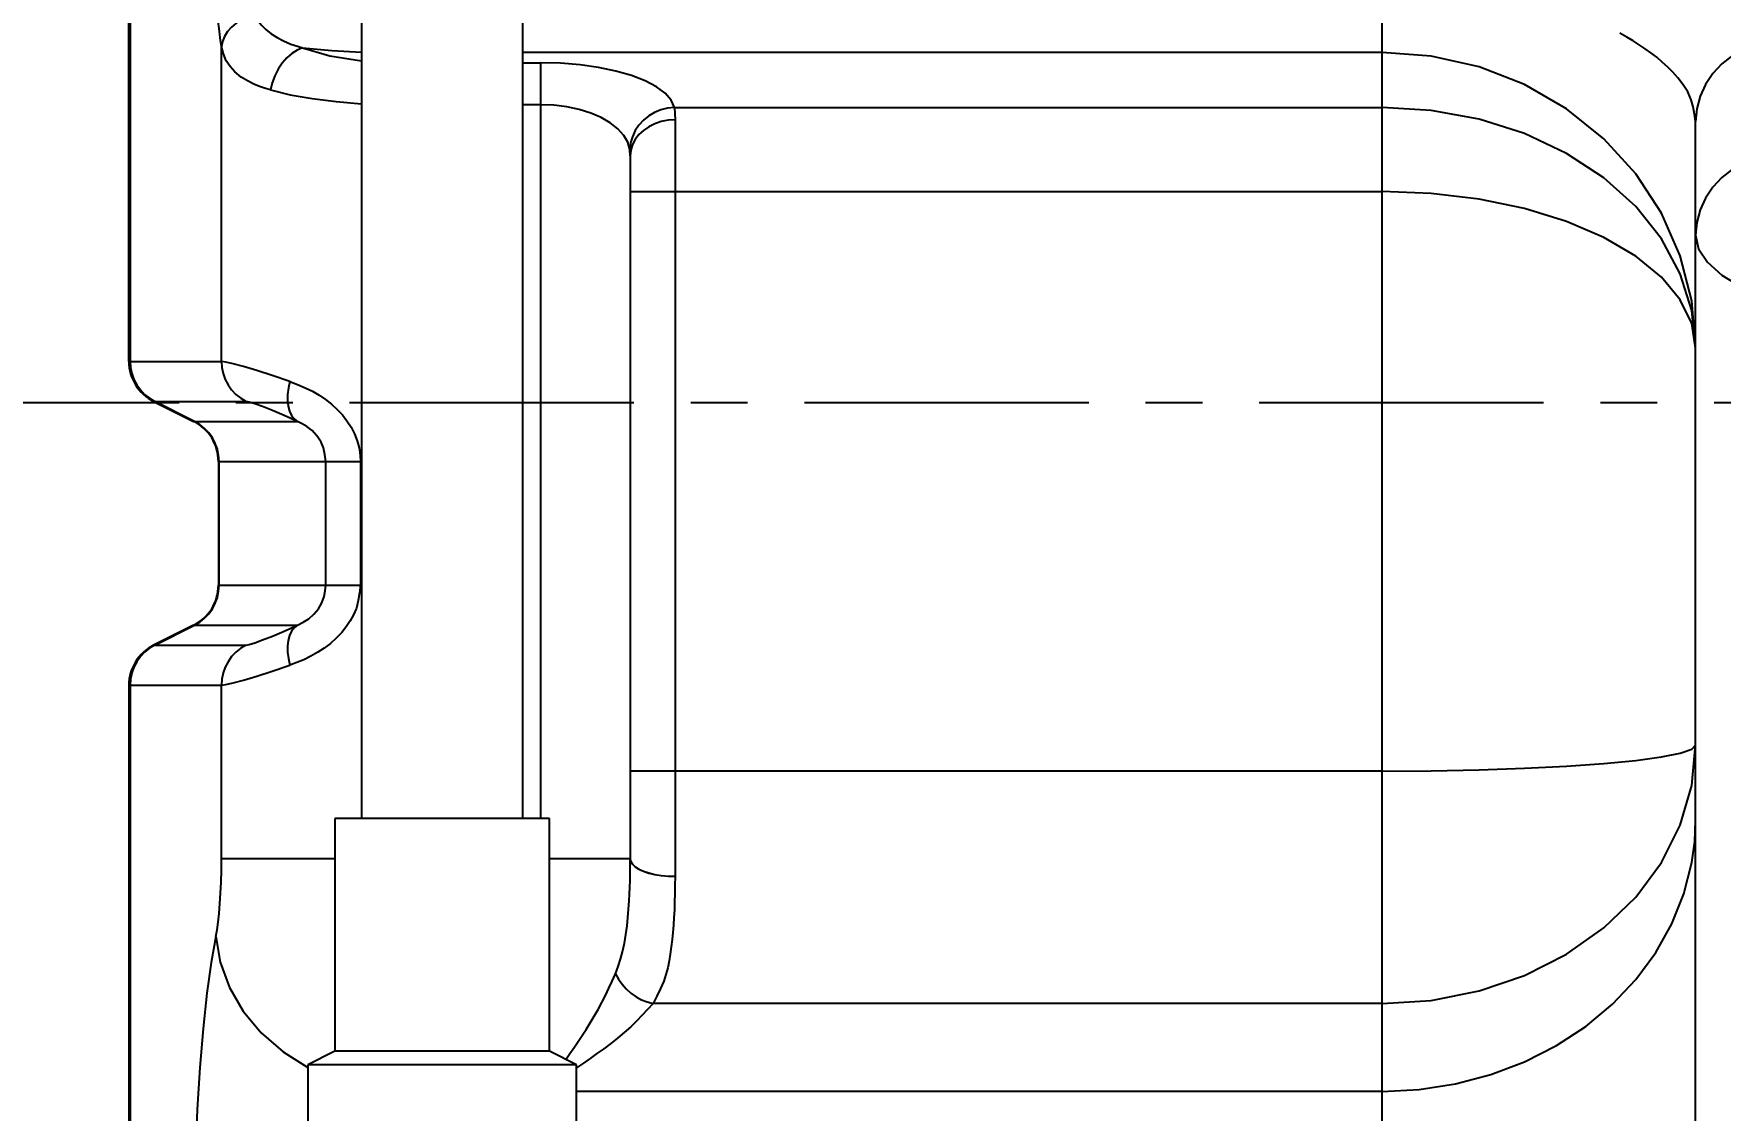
# Model space of a CAD drawing. Extents: x -9877 to -4419, y 2249 to 6216.
# Drawn here: x -6661 to -6472.6, y 2668.5 to 2788.8 of the extents above; entities that cross this region are included whole.
import ezdxf
from ezdxf.enums import TextEntityAlignment as Align

# ---------------------------------------------------------------- set-up
doc = ezdxf.new("R2010")
doc.units = 0
doc.linetypes.add('CENTER', pattern=[50.8, 31.75, -6.35, 6.35, -6.35])
doc.layers.get('0').update_dxf_attribs({"linetype": 'CONTINUOUS'})
doc.layers.get('DEFPOINTS').update_dxf_attribs({"linetype": 'CONTINUOUS'})
doc.layers.add('LY_1', color=7, linetype='CONTINUOUS')
doc.styles.add('MX_DIMTXSTY_2', font='txt.shx', dxfattribs={"width": 1.05, "bigfont": 'extfont.shx'})
doc.dimstyles.new('MXDIMSTYLE', dxfattribs={"dimscale": 50, "dimtxt": 4, "dimasz": 2.5, "dimexe": 1.8, "dimexo": 1, "dimgap": 1, "dimtad": 1, "dimblk1": 'OPEN30', "dimblk2": 'OPEN30', "dimsah": 1, "dimcen": 2.5, "dimazin": 3, "dimtfac": 1, "dimtmove": 0, "dimatfit": 3})

# ---------------------------------------------------------------- blocks, each defined once
blk = doc.blocks.new('_OPEN30')
at = {"color": 0, "linetype": 'BYBLOCK'}
for p, q in [((-1, 0.267949), (0, 0)), ((0, 0), (-1, -0.267949)), ((0, 0), (-1, 0))]:
    blk.add_line(p, q, dxfattribs=at)
blk = doc.blocks.new('*D3')
at = {"color": 110, "linetype": 'CONTINUOUS'}
for p, q in [((-6564.824032, 3219.136545), (-7024.3305, 3219.136545)), ((-6982.640377, 2569.136545), (-6982.640377, 3219.136545)), ((-6700.324032, 2569.136545), (-7024.3305, 2569.136545))]:
    blk.add_line(p, q, dxfattribs=at)
at = {"layer": 'DEFPOINTS', "color": 0, "linetype": 'CONTINUOUS'}
for p in [(-6982.640377, 3219.136545), (-6514.824032, 3219.136545), (-6650.324032, 2569.136545)]:
    blk.add_point(p, dxfattribs=at)
at = {"color": 110, "linetype": 'CONTINUOUS', "xscale": 83.100003, "yscale": 83.100003, "zscale": 83.100003}
for p, rotation in [((-6982.640377, 3219.136545), 90), ((-6982.640377, 2569.136545), 270)]:
    blk.add_blockref('_OPEN30', p, dxfattribs=dict(at, rotation=rotation))
at = {"color": 110, "linetype": 'CONTINUOUS', "style": 'MX_DIMTXSTY_2', "width": 1.008403}
blk.add_text('650', height=100, rotation=90, dxfattribs=at).set_placement((-7082.640377, 2760.943267), align=Align.MIDDLE_LEFT)

msp = doc.modelspace()

# ---------------------------------------------------------------- linework, layer by layer
at = {"layer": 'LY_1', "color": 110, "linetype": 'CONTINUOUS'}
for p, q in [((-6624.324021, 3125.136545), (-6624.324021, 2701.136545)), ((-6606.324021, 2701.136545), (-6606.324021, 3125.136545)), ((-6650.324021, 2752.226715), (-6650.324021, 2866.046375)), ((-6650.174944, 2799.136545), (-6650.174944, 2752.226715)), ((-6510.324021, 2644.136545), (-6510.324021, 2797.655145)), ((-6639.983825, 2752.226715), (-6639.983825, 2787.40339)), ((-6510.324021, 2786.741694), (-6606.324021, 2786.741694)), ((-6606.324021, 2785.602357), (-6604.324021, 2785.602357)), ((-6604.324021, 2701.136545), (-6604.324021, 2785.602357)), ((-6604.324021, 2780.903894), (-6606.324021, 2780.903894)), ((-6589.379585, 2780.612288), (-6589.324021, 2779.215362)), ((-6589.379585, 2780.612288), (-6510.324021, 2780.612288)), ((-6589.324021, 2779.215362), (-6589.324021, 2694.699502)), ((-6475.324021, 2619.136545), (-6475.324021, 2779.03447)), ((-6594.324021, 2775.215362), (-6594.361063, 2775.913825)), ((-6594.324021, 2775.215362), (-6594.324021, 2696.659094)), ((-6594.324021, 2771.215362), (-6510.324021, 2771.215362)), ((-6650.324021, 2752.226715), (-6639.983825, 2752.226715)), ((-6647.560089, 2747.754579), (-6637.240495, 2747.754579)), ((-6647.560089, 2747.754579), (-6643.087953, 2745.518511)), ((-6642.992812, 2745.518511), (-6647.431614, 2747.754579)), ((-6643.087953, 2745.518511), (-6631.499549, 2745.518511)), ((-6640.324021, 2741.046375), (-6624.451886, 2741.046375)), ((-6640.324021, 2741.046375), (-6640.324021, 2727.226715)), ((-6640.249482, 2727.226715), (-6640.249482, 2741.046375)), ((-6628.334871, 2727.226715), (-6628.334871, 2741.046375)), ((-6624.451886, 2741.046375), (-6624.451886, 2727.226715)), ((-6640.324021, 2727.226715), (-6624.451886, 2727.226715)), ((-6643.087953, 2722.754579), (-6647.560089, 2720.518511)), ((-6647.431614, 2720.518511), (-6642.992812, 2722.754579)), ((-6643.087953, 2722.754579), (-6631.499549, 2722.754579)), ((-6647.560089, 2720.518511), (-6637.240495, 2720.518511)), ((-6650.324021, 2716.046375), (-6639.983825, 2716.046375)), ((-6650.324021, 2716.046375), (-6650.324021, 2619.136545)), ((-6650.174944, 2716.046375), (-6650.174944, 2619.136545)), ((-6639.983825, 2696.642098), (-6639.983825, 2716.046375)), ((-6510.324021, 2706.457053), (-6594.324021, 2706.457053)), ((-6603.324021, 2701.136545), (-6627.324021, 2701.136545)), ((-6627.324021, 2701.136545), (-6627.324021, 2675.136545)), ((-6603.324021, 2675.136545), (-6603.324021, 2701.136545)), ((-6627.324021, 2696.642098), (-6639.983825, 2696.642098)), ((-6594.324022, 2696.642098), (-6603.324021, 2696.642098)), ((-6594.324022, 2696.642098), (-6594.324021, 2696.659094)), ((-6589.324021, 2694.699502), (-6589.324022, 2694.679107)), ((-6510.324021, 2680.476291), (-6591.773086, 2680.476291)), ((-6627.324021, 2675.136545), (-6630.324021, 2673.636545)), ((-6603.324021, 2675.136545), (-6627.324021, 2675.136545)), ((-6600.324021, 2673.636545), (-6603.324021, 2675.136545)), ((-6600.324021, 2673.636545), (-6630.324021, 2673.636545)), ((-6630.324021, 2673.636545), (-6630.324021, 2658.136545)), ((-6600.324021, 2658.136545), (-6600.324021, 2673.636545)), ((-6510.324021, 2670.661336), (-6600.324021, 2670.661336))]:
    msp.add_line(p, q, dxfattribs=at)
at = {"layer": 'LY_1', "color": 110, "linetype": 'CENTER'}
msp.add_line((-6778.062891, 2747.636545), (-6456.324021, 2747.636545), dxfattribs=at)
at = {"layer": 'LY_1', "color": 110, "linetype": 'CONTINUOUS'}
for points in [[(-6639.983825, 2787.40339), (-6640.074035, 2788.083504), (-6640.164244, 2788.763617), (-6640.250979, 2789.444158), (-6640.338321, 2790.184839), (-6640.419276, 2790.92628), (-6640.495672, 2791.668231), (-6640.592862, 2792.657465), (-6640.685395, 2793.647126), (-6640.773466, 2794.637184), (-6640.857272, 2795.627604), (-6640.937007, 2796.618356), (-6641.001711, 2797.457681), (-6641.065025, 2798.297113), (-6641.12834, 2799.136545)], [(-6636.375765, 2790.986081), (-6637.085579, 2790.743863), (-6637.747774, 2790.424594), (-6638.347077, 2790.03564), (-6638.869664, 2789.585971), (-6639.303482, 2789.085959), (-6639.638524, 2788.547139), (-6639.867062, 2787.981937), (-6639.983825, 2787.40339)], [(-6636.375765, 2790.986081), (-6635.966296, 2790.396165), (-6635.534868, 2789.824425), (-6635.014169, 2789.299768), (-6634.429608, 2788.841678), (-6633.752938, 2788.409206), (-6633.042703, 2788.03721), (-6632.216753, 2787.686525), (-6631.366772, 2787.398418), (-6630.914166, 2787.266059)], [(-6475.324021, 2779.03447), (-6475.463429, 2779.850376), (-6475.602838, 2780.666282), (-6475.807691, 2781.460341), (-6476.189409, 2782.332157), (-6476.701989, 2783.148723), (-6477.299909, 2783.91367), (-6477.854696, 2784.53572), (-6478.437248, 2785.12449), (-6479.045619, 2785.682509), (-6479.677862, 2786.212309), (-6480.311856, 2786.70153), (-6480.963768, 2787.168615), (-6481.630894, 2787.615593), (-6482.31053, 2788.044491), (-6482.99997, 2788.457339), (-6483.794249, 2788.910462)], [(-6465.324021, 2788.162652), (-6466.888365, 2788.050269), (-6468.414191, 2787.715887), (-6469.863926, 2787.16774), (-6471.201873, 2786.419325), (-6472.395088, 2785.48907), (-6473.414191, 2784.399881), (-6474.234086, 2783.178578), (-6474.834586, 2781.855233), (-6475.200904, 2780.462432), (-6475.324021, 2779.03447)], [(-6634.50792, 2782.567596), (-6635.06383, 2782.734498), (-6635.720746, 2782.958096), (-6636.363716, 2783.219726), (-6636.987193, 2783.524308), (-6637.774085, 2784.004669), (-6638.492528, 2784.585578), (-6639.026135, 2785.168676), (-6639.443371, 2785.831562), (-6639.736881, 2786.60691), (-6639.983825, 2787.40339)], [(-6630.914166, 2787.266059), (-6631.526762, 2787.010758), (-6632.122447, 2786.632806), (-6632.684779, 2786.142636), (-6633.198233, 2785.553779), (-6633.648638, 2784.88249), (-6634.023558, 2784.147299), (-6634.312646, 2783.368502), (-6634.50792, 2782.567596), (-6634.50792, 2782.567596)], [(-6630.914166, 2787.266059), (-6627.878248, 2786.386492), (-6624.324021, 2785.819797)], [(-6630.914166, 2787.266059), (-6627.656416, 2786.956938), (-6624.324021, 2786.782618)], [(-6475.324021, 2753.852452), (-6475.754929, 2758.997463), (-6477.037043, 2764.015787), (-6479.138792, 2768.783855), (-6482.008426, 2773.184263), (-6485.575283, 2777.108658), (-6489.751537, 2780.460408), (-6494.434353, 2783.156981), (-6499.508426, 2785.13198), (-6504.848814, 2786.336773), (-6510.324021, 2786.741694)], [(-6589.379585, 2780.612288), (-6589.734803, 2781.411735), (-6590.411024, 2782.183262), (-6591.393369, 2782.909893), (-6592.660225, 2783.57564), (-6594.183717, 2784.165856), (-6595.930324, 2784.667553), (-6597.861615, 2785.069693), (-6599.935098, 2785.363428), (-6602.105148, 2785.542294), (-6604.324021, 2785.602357)], [(-6634.50792, 2782.567596), (-6632.304716, 2782.031377), (-6629.836387, 2781.589518), (-6627.156699, 2781.251644), (-6624.324021, 2781.025114)], [(-6594.361063, 2775.913825), (-6594.597875, 2776.713272), (-6595.048689, 2777.484799), (-6595.703586, 2778.21143), (-6596.548157, 2778.877177), (-6597.563818, 2779.467393), (-6598.728223, 2779.96909), (-6600.01575, 2780.37123), (-6601.398072, 2780.664965), (-6602.844772, 2780.843831), (-6604.324021, 2780.903894)], [(-6589.379585, 2780.612288), (-6590.144714, 2780.535359), (-6590.891702, 2780.348847), (-6591.602834, 2780.057173), (-6592.26125, 2779.667254), (-6592.851337, 2779.188335), (-6593.359104, 2778.631773), (-6593.77251, 2778.010764), (-6594.081753, 2777.340033), (-6594.279501, 2776.635485), (-6594.361063, 2775.913825)], [(-6475.324021, 2753.710174), (-6475.754929, 2757.918592), (-6477.037043, 2762.023384), (-6479.138792, 2765.923478), (-6482.008426, 2769.52284), (-6485.575283, 2772.732841), (-6489.751537, 2775.474442), (-6494.434353, 2777.680133), (-6499.508426, 2779.295605), (-6504.848814, 2780.281079), (-6510.324021, 2780.612288)], [(-6589.324021, 2779.215362), (-6590.106193, 2779.166116), (-6590.869106, 2779.019588), (-6591.593973, 2778.779388), (-6592.262947, 2778.45143), (-6592.859554, 2778.043789), (-6593.369106, 2777.566503), (-6593.779053, 2777.031324), (-6594.079303, 2776.45143), (-6594.262462, 2775.8411), (-6594.324021, 2775.215362)], [(-6465.324021, 2775.467539), (-6466.888365, 2775.355155), (-6468.414191, 2775.020773), (-6469.863926, 2774.472626), (-6471.201873, 2773.724211), (-6472.395088, 2772.793956), (-6473.414191, 2771.704767), (-6474.234086, 2770.483464), (-6474.834586, 2769.16012), (-6475.200904, 2767.767318), (-6475.324021, 2766.339356)], [(-6475.324021, 2753.710174), (-6475.754929, 2756.448589), (-6477.037043, 2759.119574), (-6479.138792, 2761.657363), (-6482.008426, 2763.999465), (-6485.575283, 2766.088211), (-6489.751537, 2767.872169), (-6494.434353, 2769.307411), (-6499.508426, 2770.358597), (-6504.848814, 2770.999844), (-6510.324021, 2771.215362)], [(-6475.324021, 2766.339356), (-6474.996067, 2764.811885), (-6474.018351, 2763.31304), (-6472.409197, 2761.870908), (-6470.198759, 2760.512516), (-6467.428462, 2759.26332), (-6464.150222, 2758.14673), (-6460.425474, 2757.183673), (-6456.324021, 2756.392194)], [(-6650.174944, 2752.226715), (-6650.127494, 2751.536953), (-6649.986054, 2750.860382), (-6649.753327, 2750.209938), (-6649.433764, 2749.598059), (-6649.033475, 2749.036446), (-6648.560115, 2748.535838), (-6648.022736, 2748.105808), (-6647.431614, 2747.754579), (-6647.431614, 2747.754579)], [(-6632.329231, 2749.990647), (-6634.31124, 2750.648611), (-6636.04607, 2751.203336), (-6637.503477, 2751.64515), (-6638.658052, 2751.966351), (-6639.489667, 2752.161339), (-6639.983825, 2752.226715)], [(-6639.983825, 2752.226715), (-6639.936376, 2751.536953), (-6639.794935, 2750.860382), (-6639.562208, 2750.209938), (-6639.242645, 2749.598059), (-6638.842357, 2749.036446), (-6638.368997, 2748.535838), (-6637.831618, 2748.105808), (-6637.240495, 2747.754579), (-6637.240495, 2747.754579)], [(-6632.329231, 2749.990647), (-6632.499142, 2749.256789), (-6632.590435, 2748.540855), (-6632.600879, 2747.86033), (-6632.530218, 2747.231835), (-6632.380179, 2746.670719), (-6632.154427, 2746.190689), (-6631.858474, 2745.803467), (-6631.499549, 2745.518511)], [(-6632.329231, 2749.990647), (-6631.481234, 2749.638136), (-6630.633237, 2749.285626), (-6629.805428, 2748.892676), (-6629.075792, 2748.468084), (-6628.378601, 2747.989161), (-6627.691128, 2747.447689), (-6627.046182, 2746.857361), (-6626.479125, 2746.244704), (-6625.966589, 2745.585944), (-6625.510448, 2744.875786), (-6625.123532, 2744.123748), (-6624.821681, 2743.357461), (-6624.604661, 2742.563674), (-6624.486388, 2741.752804), (-6624.451886, 2741.046375)], [(-6631.499549, 2745.518511), (-6632.986056, 2746.176475), (-6634.287179, 2746.7312), (-6635.380234, 2747.173014), (-6636.246165, 2747.494215), (-6636.869877, 2747.689203), (-6637.240495, 2747.754579)], [(-6640.249482, 2741.046375), (-6640.296931, 2741.736136), (-6640.438372, 2742.412707), (-6640.671099, 2743.063151), (-6640.990662, 2743.67503), (-6641.390951, 2744.236643), (-6641.86431, 2744.737251), (-6642.40169, 2745.167281), (-6642.992812, 2745.518511), (-6642.992812, 2745.518511)], [(-6628.334871, 2741.046375), (-6628.441822, 2741.822234), (-6628.597771, 2742.585061), (-6628.854531, 2743.19329), (-6629.207882, 2743.755205), (-6629.356697, 2743.951868), (-6629.868539, 2744.507316), (-6630.464012, 2744.969525), (-6630.976009, 2745.253937), (-6631.499549, 2745.518511)], [(-6642.992812, 2722.754579), (-6642.40169, 2723.105808), (-6641.86431, 2723.535838), (-6641.390951, 2724.036446), (-6640.990662, 2724.598059), (-6640.671099, 2725.209938), (-6640.438372, 2725.860382), (-6640.296931, 2726.536953), (-6640.249482, 2727.226715)], [(-6624.451886, 2727.226715), (-6624.581174, 2726.362567), (-6624.710461, 2725.49842), (-6624.916458, 2724.656632), (-6625.220415, 2723.922898), (-6625.611863, 2723.22549), (-6626.053365, 2722.569774), (-6626.543687, 2721.952706), (-6627.153878, 2721.309168), (-6627.817258, 2720.71913), (-6628.501865, 2720.196521), (-6629.219699, 2719.720417), (-6629.986708, 2719.278318), (-6630.782264, 2718.891855), (-6631.552657, 2718.579853), (-6632.329231, 2718.282443)], [(-6631.499549, 2722.754579), (-6630.852524, 2723.098624), (-6630.22699, 2723.473566), (-6629.646708, 2723.981829), (-6629.157409, 2724.58971), (-6628.774002, 2725.241033), (-6628.516598, 2725.941673), (-6628.40959, 2726.580289), (-6628.334871, 2727.226715)], [(-6637.240495, 2720.518511), (-6636.869877, 2720.583887), (-6636.246165, 2720.778875), (-6635.380234, 2721.100075), (-6634.287179, 2721.541889), (-6632.986056, 2722.096614), (-6631.499549, 2722.754579)], [(-6631.499549, 2722.754579), (-6631.858474, 2722.469622), (-6632.154427, 2722.0824), (-6632.380179, 2721.60237), (-6632.530218, 2721.041255), (-6632.600879, 2720.412759), (-6632.590435, 2719.732234), (-6632.499142, 2719.0163), (-6632.329231, 2718.282443)], [(-6647.431614, 2720.518511), (-6648.022736, 2720.167281), (-6648.560115, 2719.737251), (-6649.033475, 2719.236643), (-6649.433764, 2718.67503), (-6649.753327, 2718.063151), (-6649.986054, 2717.412707), (-6650.127494, 2716.736136), (-6650.174944, 2716.046375)], [(-6637.240495, 2720.518511), (-6637.831618, 2720.167281), (-6638.368997, 2719.737251), (-6638.842357, 2719.236643), (-6639.242645, 2718.67503), (-6639.562208, 2718.063151), (-6639.794935, 2717.412707), (-6639.936376, 2716.736136), (-6639.983825, 2716.046375)], [(-6639.983825, 2716.046375), (-6639.489667, 2716.111751), (-6638.658052, 2716.306739), (-6637.503477, 2716.627939), (-6636.04607, 2717.069753), (-6634.31124, 2717.624478), (-6632.329231, 2718.282443)], [(-6510.324021, 2706.457053), (-6504.848814, 2706.492593), (-6499.508426, 2706.59834), (-6494.434353, 2706.77169), (-6489.751537, 2707.008373), (-6485.575283, 2707.302563), (-6482.008426, 2707.647014), (-6479.138792, 2708.033246), (-6477.037043, 2708.451749), (-6475.754929, 2708.892217), (-6475.324021, 2709.343804), (-6475.324021, 2709.343804)], [(-6510.324021, 2680.476291), (-6504.848814, 2680.831698), (-6499.508426, 2681.889167), (-6494.434353, 2683.622661), (-6489.751537, 2685.989495), (-6485.575283, 2688.931389), (-6482.008426, 2692.375905), (-6479.138792, 2696.238227), (-6477.037043, 2700.423252), (-6475.754929, 2704.82793), (-6475.324021, 2709.343804)], [(-6510.324021, 2670.661336), (-6506.210212, 2670.871437), (-6502.153433, 2671.498828), (-6498.209924, 2672.534812), (-6494.434353, 2673.965025), (-6490.879062, 2675.769642), (-6487.593339, 2677.923644), (-6484.622733, 2680.397171), (-6482.008426, 2683.155931), (-6479.78666, 2686.161681), (-6477.988237, 2689.37275), (-6476.638087, 2692.744624), (-6475.754929, 2696.230557), (-6475.431914, 2698.59406), (-6475.324021, 2700.972225)], [(-6640.597748, 2687.981844), (-6640.464206, 2688.708565), (-6640.343453, 2689.57103), (-6640.237555, 2690.554484), (-6640.148325, 2691.642098), (-6640.077289, 2692.815264), (-6640.025663, 2694.053908), (-6639.994329, 2695.336836), (-6639.983825, 2696.642098)], [(-6595.956731, 2683.786869), (-6595.685861, 2684.61145), (-6595.41499, 2685.436032), (-6595.172804, 2686.268071), (-6594.960971, 2687.217114), (-6594.803395, 2688.178706), (-6594.682087, 2689.146615), (-6594.585124, 2690.082559), (-6594.504896, 2691.019023), (-6594.441086, 2691.95645), (-6594.401228, 2692.714097), (-6594.37104, 2693.472407), (-6594.349696, 2694.231127), (-6594.336371, 2694.990004), (-6594.329131, 2695.816065), (-6594.324022, 2696.642098)], [(-6594.324022, 2696.642098), (-6594.262151, 2696.335105), (-6594.078755, 2696.035666), (-6593.778349, 2695.751152), (-6593.368324, 2695.488563), (-6592.858771, 2695.254362), (-6592.262229, 2695.054313), (-6591.593381, 2694.893337), (-6590.868685, 2694.775398), (-6590.105975, 2694.703398), (-6589.324022, 2694.679107)], [(-6594.324021, 2696.659094), (-6594.262462, 2696.352546), (-6594.079303, 2696.053547), (-6593.779053, 2695.769458), (-6593.369106, 2695.507275), (-6592.859554, 2695.273453), (-6592.262947, 2695.073751), (-6591.593973, 2694.913085), (-6590.869106, 2694.795411), (-6590.106193, 2694.723628), (-6589.324021, 2694.699502)], [(-6589.324022, 2694.679107), (-6589.331679, 2693.694134), (-6589.342547, 2692.709062), (-6589.361724, 2691.83696), (-6589.392541, 2690.965146), (-6589.436579, 2690.094219), (-6589.495415, 2689.224776), (-6589.564609, 2688.418344), (-6589.648355, 2687.613114), (-6589.747057, 2686.808489), (-6589.86112, 2686.003871), (-6589.986682, 2685.236691), (-6590.139144, 2684.475206), (-6590.331051, 2683.725647), (-6590.574949, 2682.994245), (-6590.943246, 2682.143181), (-6591.358166, 2681.309736), (-6591.773086, 2680.476291)], [(-6640.597748, 2687.981844), (-6641.131917, 2685.074962), (-6641.614928, 2681.625099), (-6642.038518, 2677.691285), (-6642.395439, 2673.340828), (-6642.679582, 2668.648165), (-6642.886088, 2663.69359), (-6643.011422, 2658.561876), (-6643.053439, 2653.340828)], [(-6640.597748, 2687.981844), (-6640.116092, 2685.082013), (-6639.0897, 2682.263736), (-6637.547438, 2679.606273), (-6635.53268, 2677.184363), (-6633.102088, 2675.066118), (-6630.324021, 2673.311111)], [(-6601.513965, 2674.217358), (-6601.059531, 2674.884927), (-6600.602674, 2675.550852), (-6600.147029, 2676.2176), (-6599.696229, 2676.887636), (-6599.253908, 2677.563428), (-6598.787418, 2678.305462), (-6598.337082, 2679.057498), (-6597.904798, 2679.819862), (-6597.492463, 2680.592878), (-6597.095961, 2681.38506), (-6596.713424, 2682.184259), (-6596.336474, 2682.986266), (-6595.956731, 2683.786869)], [(-6595.956731, 2683.786869), (-6595.635416, 2683.192372), (-6595.237777, 2682.629771), (-6594.771673, 2682.110182), (-6594.246314, 2681.643873), (-6593.672081, 2681.240059), (-6593.060323, 2680.90672), (-6592.423127, 2680.650442), (-6591.773086, 2680.476291)], [(-6591.773086, 2680.476291), (-6592.391605, 2679.821731), (-6593.006568, 2679.16345), (-6593.628644, 2678.512611), (-6594.268503, 2677.88038), (-6594.989273, 2677.22746), (-6595.73697, 2676.603917), (-6596.505266, 2676.004331), (-6597.287836, 2675.423285), (-6598.040067, 2674.882942), (-6598.79679, 2674.350016), (-6599.555309, 2673.820058), (-6600.312931, 2673.288617)]]:
    msp.add_lwpolyline(points, dxfattribs=at)
for centre, start, end in [((-6645.324021, 2752.226715), 180, 243.434949), ((-6645.324021, 2741.046375), 0, 63.434949), ((-6645.324021, 2727.226715), 296.565051, 0), ((-6645.324021, 2716.046375), 116.565051, 180)]:
    msp.add_arc(centre, 5, start, end, dxfattribs=at)

# ---------------------------------------------------------------- dimensions: what is measured, and where the dimension line sits
dim = msp.add_linear_dim(base=(-6982.640377, 3219.136545), p1=(-6650.324032, 2569.136545), p2=(-6514.824032, 3219.136545), angle=90, dimstyle='MXDIMSTYLE', override={"dimtxt": 2, "dimasz": 1.662, "dimexe": 0.833802, "dimdec": 3, "dimtzin": 8}, dxfattribs=at)
dim.commit()
dim.dimension.update_dxf_attribs({"geometry": '*D3', "text_midpoint": (-6982.640377, 2894.136545), "dimtype": 128})

doc.saveas('drawing.dxf')
